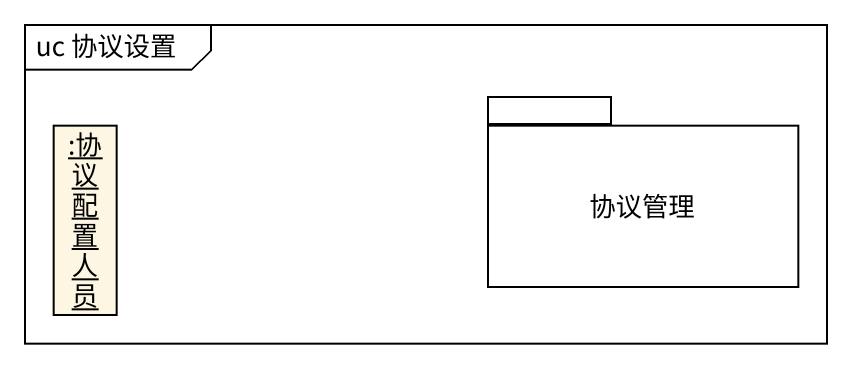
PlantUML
@startuml
mainframe uc 协议设置
hide circle
hide empty members
object ":协议配置人员" as 协议配置人员
package 协议管理 {
}
@enduml
